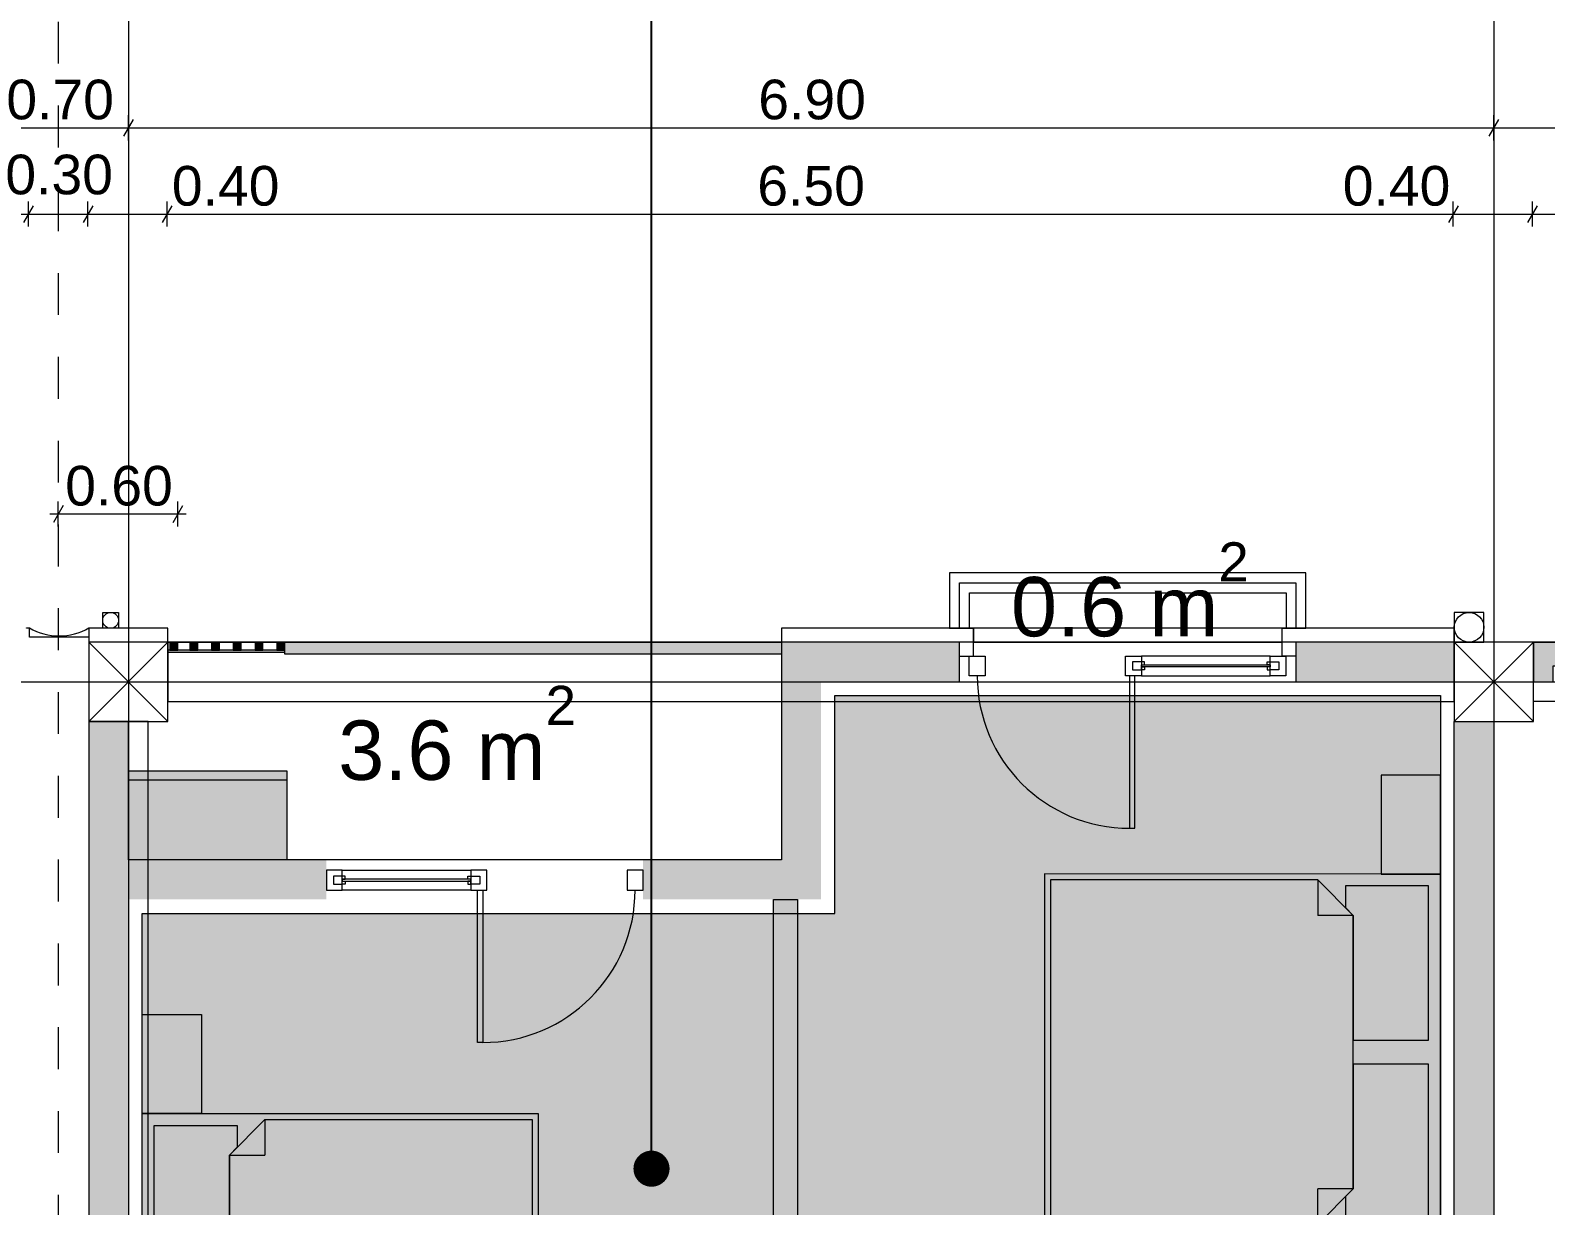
# Model space of a CAD drawing. Header units: millimetres. Extents: x 475159934 to 476245151, y 4620917055 to 4621447368.
# Drawn here: x 475275729 to 475283387, y 4621058180 to 4621064118 of the extents above; entities that cross this region are included whole.
import ezdxf

# ---------------------------------------------------------------- set-up
doc = ezdxf.new("R2010")
doc.units = ezdxf.units.MM
doc.header["$MEASUREMENT"] = 0
doc.linetypes.add('Dashed', pattern=[423.333333, 211.666667, -211.666667])
for name, color, linetype, lineweight in [('2D Drafting - General_Pen_No__1_Pen_No__7', 7, 'Continuous', 0), ('2D Drafting - General_Pen_No__250_Pen_No__7_Pen_No__154', 154, 'Continuous', 0), ('2D Drafting - General_Pen_No__250_Pen_No__7_Pen_No__250', 7, 'Continuous', 0), ('2D Drafting - General_Pen_No__250_Pen_No__7_Pen_No__7', 7, 'Continuous', 0), ('2D Drafting - General_Pen_No__7_Pen_No__250', 7, 'Continuous', 0), ('2D Drafting - General_Pen_No__7_Pen_No__7_Pen_No__7', 7, 'Continuous', 0), ('Doors_Pen_No__7_Pen_No__7_Pen_No__7', 7, 'Continuous', 0), ('G-Anno-Nplt_Pen_No__151', 151, 'Continuous', 0), ('G-Anno-Nplt_Pen_No__4', 7, 'Continuous', 0), ('G-Anno-Nplt_Pen_No__7', 7, 'Continuous', 0), ('gegmebi_Pen_No__7_Pen_No__7', 7, 'Continuous', 0), ('kar-panjara_Pen_No__7_Pen_No__7_Pen_No__7', 7, 'Continuous', 0), ('New_2D Drafting - General_Pen_No__250_Pen_No__7_Pen_No__255', 255, 'Continuous', 0), ('New_2D Drafting - General_Pen_No__2_Pen_No__250', 7, 'Continuous', 0), ('New_2D Drafting - General_Pen_No__30_Pen_No__9_Pen_No__9_Pen_No__255', 255, 'Continuous', 0), ('New_2D Drafting - General_Pen_No__30_Pen_No__9_Pen_No__9_Pen_No__7', 7, 'Continuous', 0), ('New_G-Anno-Nplt_Pen_No__255', 255, 'Continuous', 0), ('New_G-Anno-Nplt_Pen_No__4', 7, 'Continuous', 0), ('New_reg_nak_Pen_No__250', 7, 'Continuous', 0), ('New_reg_nak_Pen_No__7', 7, 'Continuous', 0), ('New_shenobebi_Pen_No__7', 7, 'Continuous', 0), ('New_Structural - Bearing_Pen_No__250', 7, 'Continuous', 0), ('zoma_Pen_No__142', 142, 'Continuous', 0), ('zoma_Pen_No__5', 5, 'Continuous', 0), ('zoma_Pen_No__5_Pen_No__5', 5, 'Continuous', 0)]:
    doc.layers.add(name, color=color, linetype=linetype, lineweight=lineweight)
doc.layers.add('New_R03_Nakveti', color=7, linetype='Continuous')
doc.layers.add('zoma', color=7, linetype='Continuous')
doc.layers.add('New_R03_Nakveti_Pen_No__252', color=7, linetype='Continuous', lineweight=0, true_color=0x666666)
doc.styles.add('GENERATED_STYLE_1', font='arial.ttf')
doc.styles.add('GENERATED_STYLE_3', font='arial.ttf')
doc.dimstyles.new('GENERATED_STYLE__18', dxfattribs={"dimtxt": 200, "dimasz": 64.421331, "dimexe": 0.18, "dimexo": 3, "dimgap": 0, "dimtad": 1, "dimtih": 1, "dimtoh": 1, "dimlfac": 0.001, "dimzin": 0, "dimdsep": 46, "dimtxsty": 'GENERATED_STYLE_3', "dimblk": 'ARROWHEAD_2', "dimblk1": 'ARROWHEAD_2', "dimblk2": 'ARROWHEAD_2', "dimcen": 0.09, "dimclrd": 5, "dimclre": 5, "dimclrt": 5, "dimadec": 0, "dimazin": 0, "dimtfac": 1, "dimtdec": 4, "dimtmove": 0, "dimatfit": 3, "dimfxl": 1, "dimtolj": 1, "dimtzin": 0, "dimarcsym": 0})
doc.dimstyles.new('GENERATED_STYLE__27', dxfattribs={"dimtxt": 0.18, "dimasz": 364.8, "dimexe": 0.18, "dimexo": 0.0625, "dimgap": 0, "dimtad": 0, "dimtih": 1, "dimtoh": 1, "dimdec": 4, "dimzin": 0, "dimdsep": 46, "dimcen": 0.09, "dimadec": 0, "dimazin": 0, "dimtfac": 1, "dimtdec": 4, "dimtmove": 0, "dimatfit": 3, "dimldrblk": 'ARROWHEAD_11', "dimfxl": 1, "dimtolj": 1, "dimtzin": 0, "dimarcsym": 0})
doc.dimstyles.new('GENERATED_STYLE__3', dxfattribs={"dimtxt": 200, "dimasz": 64.421331, "dimexe": 0.18, "dimexo": 3, "dimgap": 0, "dimtad": 1, "dimtih": 1, "dimtoh": 1, "dimlfac": 0.001, "dimzin": 0, "dimdsep": 46, "dimtxsty": 'GENERATED_STYLE_3', "dimblk": 'ARROWHEAD_2', "dimblk1": 'ARROWHEAD_2', "dimblk2": 'ARROWHEAD_2', "dimcen": 0.09, "dimclrd": 142, "dimclre": 142, "dimclrt": 142, "dimadec": 0, "dimazin": 0, "dimtfac": 1, "dimtdec": 4, "dimtmove": 0, "dimatfit": 3, "dimfxl": 1, "dimtolj": 1, "dimtzin": 0, "dimarcsym": 0})
doc.dimstyles.new('GENERATED_STYLE__6', dxfattribs={"dimtxt": 200, "dimasz": 64.421331, "dimexe": 0.18, "dimexo": 3, "dimgap": 0, "dimtad": 1, "dimlfac": 0.001, "dimzin": 0, "dimdsep": 46, "dimtxsty": 'GENERATED_STYLE_3', "dimblk": 'ARROWHEAD_2', "dimblk1": 'ARROWHEAD_2', "dimblk2": 'ARROWHEAD_2', "dimcen": 0.09, "dimclrd": 142, "dimclre": 142, "dimclrt": 142, "dimadec": 0, "dimazin": 0, "dimtfac": 1, "dimtdec": 4, "dimtmove": 0, "dimatfit": 3, "dimfxl": 1, "dimtolj": 1, "dimtzin": 0, "dimarcsym": 0})
doc.dimstyles.new('GENERATED_STYLE__7', dxfattribs={"dimtxt": 200, "dimasz": 64.421331, "dimexe": 0.18, "dimexo": 3, "dimgap": 0, "dimtad": 1, "dimtih": 1, "dimtoh": 1, "dimlfac": 0.001, "dimzin": 0, "dimdsep": 46, "dimtxsty": 'GENERATED_STYLE_3', "dimblk": 'ARROWHEAD_2', "dimblk1": 'ARROWHEAD_2', "dimblk2": 'ARROWHEAD_2', "dimcen": 0.09, "dimclrd": 142, "dimclre": 142, "dimclrt": 142, "dimadec": 0, "dimazin": 0, "dimtfac": 1, "dimtdec": 4, "dimtmove": 2, "dimatfit": 3, "dimfxl": 1, "dimtolj": 1, "dimtzin": 0, "dimarcsym": 0})

# ---------------------------------------------------------------- blocks, each defined once
blk = doc.blocks.new('Bed Layout 23_2')
at = {"layer": 'New_R03_Nakveti_Pen_No__252', "color": 251, "linetype": 'Continuous', "lineweight": 0, "true_color": 0x666666}
for p, q in [((-900, 0), (-1399.9, 0)), ((-1399.9, 0), (-1399.9, -300)), ((-900, -300), (-900, 0)), ((900, 0), (-900, 0)), ((-900, 0), (-900, -2000)), ((1399.9, 0), (900, 0)), ((900, 0), (900, -300)), ((900, -2000), (900, 0)), ((1399.9, -300), (1399.9, 0)), ((-1399.9, -300), (-900, -300)), ((900, -300), (1399.9, -300)), ((-690, -440), (-870, -620)), ((0, -440), (-690, -440)), ((-690, -440), (-690, -620)), ((690, -440), (0, -440)), ((870, -620), (690, -440)), ((690, -440), (690, -620)), ((-870, -620), (-870, -1970)), ((-870, -620), (-690, -620)), ((870, -620), (690, -620)), ((870, -1970), (870, -620)), ((-870, -1970), (0, -1970)), ((0, -1970), (870, -1970)), ((-900, -2000), (900, -2000))]:
    blk.add_line(p, q, dxfattribs=at)
at = {"layer": 'New_R03_Nakveti_Pen_No__252', "color": 251, "linetype": 'Continuous', "lineweight": 0, "true_color": 0x666666, "flags": 128}
for points in [[(-60, -440), (-60, -60), (-840, -60), (-840, -480), (-730, -480), (-690, -440)], [(690, -440), (730, -480), (840, -480), (840, -60), (60, -60), (60, -440)]]:
    blk.add_lwpolyline(points, close=True, dxfattribs=at)
blk = doc.blocks.new('Bed Layout 23')
at = {"layer": 'New_R03_Nakveti_Pen_No__252', "color": 251, "linetype": 'Continuous', "lineweight": 0, "true_color": 0x666666}
for p, q in [((-900, 0), (-1400, 0)), ((-1400, 0), (-1400, -300)), ((-900, -300), (-900, 0)), ((900, 0), (-900, 0)), ((-900, 0), (-900, -2000)), ((1400, 0), (900, 0)), ((900, 0), (900, -300)), ((900, -2000), (900, 0)), ((1400, -300), (1400, 0)), ((-1400, -300), (-900, -300)), ((900, -300), (1400, -300)), ((-690, -440), (-870, -620)), ((0, -440), (-690, -440)), ((-690, -440), (-690, -620)), ((690, -440), (0, -440)), ((870, -620), (690, -440)), ((690, -440), (690, -620)), ((-870, -620), (-870, -1970)), ((-870, -620), (-690, -620)), ((870, -620), (690, -620)), ((870, -1970), (870, -620)), ((-870, -1970), (0, -1970)), ((0, -1970), (870, -1970)), ((-900, -2000), (900, -2000))]:
    blk.add_line(p, q, dxfattribs=at)
at = {"layer": 'New_R03_Nakveti_Pen_No__252', "color": 251, "linetype": 'Continuous', "lineweight": 0, "true_color": 0x666666, "flags": 128}
for points in [[(-60, -440), (-60, -60), (-840, -60), (-840, -480), (-730, -480), (-690, -440)], [(690, -440), (730, -480), (840, -480), (840, -60), (60, -60), (60, -440)]]:
    blk.add_lwpolyline(points, close=True, dxfattribs=at)
blk = doc.blocks.new('*D700', base_point=(475826095.8, 4621095193.2))
at = {"layer": 'zoma_Pen_No__142', "color": 142, "linetype": 'Continuous', "lineweight": 0, "transparency": 16777216}
for p, q in [((475275548.8, 4621063667.9), (475275499.9, 4621063583.1)), ((475275524.3, 4621063561.9), (475275524.3, 4621063689.1)), ((475276248.8, 4621063667.9), (475276199.9, 4621063583.1)), ((475276224.3, 4621063561.9), (475276224.3, 4621063689.1)), ((475275524.3, 4621063625.5), (475276224.3, 4621063625.5))]:
    blk.add_line(p, q, dxfattribs=at)
at = {"layer": 'zoma_Pen_No__142', "color": 142, "lineweight": 0, "transparency": 16777216, "insert": (475275607.4, 4621063665.5), "char_height": 200, "attachment_point": 7, "style": 'GENERATED_STYLE_3'}
blk.add_mtext('\\A1;{\\pql;\\fArial|b0|i0|c204|p0;\\W1.000000;0.70}', dxfattribs=at)
blk = doc.blocks.new('ARROWHEAD_2')
at = {"color": 0, "linetype": 'Continuous', "lineweight": 0}
for p, q in [((0, 0), (-1, 0)), ((-0.38, -0.66), (0.38, 0.66))]:
    blk.add_line(p, q, dxfattribs=at)
blk = doc.blocks.new('*D701', base_point=(475826095.8, 4621095193.2))
at = {"layer": 'zoma_Pen_No__142', "color": 142, "linetype": 'Continuous', "lineweight": 0, "transparency": 16777216}
for p, q in [((475276248.8, 4621063667.9), (475276199.9, 4621063583.1)), ((475276224.3, 4621063561.9), (475276224.3, 4621063689.1)), ((475283148.8, 4621063667.9), (475283099.9, 4621063583.1)), ((475283124.3, 4621063561.9), (475283124.3, 4621063689.1)), ((475276224.3, 4621063625.5), (475283124.3, 4621063625.5))]:
    blk.add_line(p, q, dxfattribs=at)
at = {"layer": 'zoma_Pen_No__142', "color": 142, "lineweight": 0, "transparency": 16777216, "insert": (475279407.4, 4621063665.5), "char_height": 200, "attachment_point": 7, "style": 'GENERATED_STYLE_3'}
blk.add_mtext('\\A1;{\\pql;\\fArial|b0|i0|c204|p0;\\W1.000000;6.90}', dxfattribs=at)
blk = doc.blocks.new('*D702', base_point=(475826095.8, 4621095193.2))
at = {"layer": 'zoma_Pen_No__142', "color": 142, "linetype": 'Continuous', "lineweight": 0, "transparency": 16777216}
for p, q in [((475283148.8, 4621063667.9), (475283099.9, 4621063583.1)), ((475283124.3, 4621063561.9), (475283124.3, 4621063689.1)), ((475290048.8, 4621063667.9), (475289999.9, 4621063583.1)), ((475290024.3, 4621063561.9), (475290024.3, 4621063689.1)), ((475283124.3, 4621063625.5), (475290024.3, 4621063625.5))]:
    blk.add_line(p, q, dxfattribs=at)
at = {"layer": 'zoma_Pen_No__142', "color": 142, "lineweight": 0, "transparency": 16777216, "insert": (475286307.4, 4621063665.5), "char_height": 200, "attachment_point": 7, "style": 'GENERATED_STYLE_3'}
blk.add_mtext('\\A1;{\\pql;\\fArial|b0|i0|c204|p0;\\W1.000000;6.90}', dxfattribs=at)
blk = doc.blocks.new('*D731', base_point=(475826095.8, 4621095193.2))
at = {"layer": 'zoma_Pen_No__142', "color": 142, "linetype": 'Continuous', "lineweight": 0, "transparency": 16777216}
for p, q in [((475300034.2, 4621061002.2), (475299949.4, 4621061051.2)), ((475299991.8, 4621061026.7), (475299991.8, 4621061068.1)), ((475300055.4, 4621061026.7), (475299928.2, 4621061026.7)), ((475299991.8, 4621041672.1), (475299991.8, 4621061026.7)), ((475299949.4, 4621041696.5), (475300034.2, 4621041647.6)), ((475300055.4, 4621041672.1), (475299928.2, 4621041672.1)), ((475299991.8, 4621041630.6), (475299991.8, 4621041672.1))]:
    blk.add_line(p, q, dxfattribs=at)
at = {"layer": 'zoma_Pen_No__142', "color": 142, "lineweight": 0, "transparency": 16777216, "insert": (475299951.8, 4621051006.2), "char_height": 200, "attachment_point": 7, "rotation": 90, "style": 'GENERATED_STYLE_3'}
blk.add_mtext('\\A1;{\\pql;\\fArial|b0|i0|c204|p0;\\W1.000000;19.35}', dxfattribs=at)
blk = doc.blocks.new('*D745', base_point=(475826095.8, 4621095193.2))
at = {"layer": 'zoma_Pen_No__142', "color": 142, "linetype": 'Continuous', "lineweight": 0, "transparency": 16777216}
for p, q in [((475299253.6, 4621061002.2), (475299168.8, 4621061051.2)), ((475299211.2, 4621061026.7), (475299211.2, 4621061068.1)), ((475299274.8, 4621061026.7), (475299147.7, 4621061026.7)), ((475299211.2, 4621060626.7), (475299211.2, 4621061026.7)), ((475299274.8, 4621060626.7), (475299147.7, 4621060626.7)), ((475299168.8, 4621060651.2), (475299253.6, 4621060602.2))]:
    blk.add_line(p, q, dxfattribs=at)
blk = doc.blocks.new('*D760', base_point=(475826095.8, 4621095193.2))
at = {"layer": 'zoma_Pen_No__142', "color": 142, "linetype": 'Continuous', "lineweight": 0, "transparency": 16777216}
for p, q in [((475275343.8, 4621063231.9), (475275294.9, 4621063147.1)), ((475275319.4, 4621063125.9), (475275319.4, 4621063253.1)), ((475275743.8, 4621063231.9), (475275694.9, 4621063147.1)), ((475275719.4, 4621063125.9), (475275719.4, 4621063253.1)), ((475275319.4, 4621063189.5), (475275719.4, 4621063189.5))]:
    blk.add_line(p, q, dxfattribs=at)
at = {"layer": 'zoma_Pen_No__142', "color": 142, "lineweight": 0, "transparency": 16777216, "insert": (475275602.4, 4621063286.6), "char_height": 200, "attachment_point": 7, "style": 'GENERATED_STYLE_3'}
blk.add_mtext('\\A1;{\\pql;\\fArial|b0|i0|c204|p0;\\W1.000000;0.30}', dxfattribs=at)
blk = doc.blocks.new('*D761', base_point=(475826095.8, 4621095193.2))
at = {"layer": 'zoma_Pen_No__142', "color": 142, "linetype": 'Continuous', "lineweight": 0, "transparency": 16777216}
for p, q in [((475275743.8, 4621063231.9), (475275694.9, 4621063147.1)), ((475275719.4, 4621063125.9), (475275719.4, 4621063253.1)), ((475276043.8, 4621063231.9), (475275994.9, 4621063147.1)), ((475276019.4, 4621063125.9), (475276019.4, 4621063253.1)), ((475275719.4, 4621063189.5), (475276019.4, 4621063189.5))]:
    blk.add_line(p, q, dxfattribs=at)
blk = doc.blocks.new('*D762', base_point=(475826095.8, 4621095193.2))
at = {"layer": 'zoma_Pen_No__142', "color": 142, "linetype": 'Continuous', "lineweight": 0, "transparency": 16777216}
for p, q in [((475276043.8, 4621063231.9), (475275994.9, 4621063147.1)), ((475276019.4, 4621063125.9), (475276019.4, 4621063253.1)), ((475276443.8, 4621063231.9), (475276394.9, 4621063147.1)), ((475276419.4, 4621063125.9), (475276419.4, 4621063253.1)), ((475276019.4, 4621063189.5), (475276419.4, 4621063189.5))]:
    blk.add_line(p, q, dxfattribs=at)
blk = doc.blocks.new('*D763', base_point=(475826095.8, 4621095193.2))
at = {"layer": 'zoma_Pen_No__142', "color": 142, "linetype": 'Continuous', "lineweight": 0, "transparency": 16777216}
for p, q in [((475276443.8, 4621063231.9), (475276394.9, 4621063147.1)), ((475276419.4, 4621063125.9), (475276419.4, 4621063253.1)), ((475282943.8, 4621063231.9), (475282894.9, 4621063147.1)), ((475282919.4, 4621063125.9), (475282919.4, 4621063253.1)), ((475276419.4, 4621063189.5), (475282919.4, 4621063189.5))]:
    blk.add_line(p, q, dxfattribs=at)
at = {"layer": 'zoma_Pen_No__142', "color": 142, "lineweight": 0, "transparency": 16777216, "char_height": 200, "attachment_point": 7, "style": 'GENERATED_STYLE_3'}
for s, insert in [('\\A1;{\\pql;\\fArial|b0|i0|c204|p0;\\W1.000000;0.40}', (475276443.9, 4621063229.5)), ('\\A1;{\\pql;\\fArial|b0|i0|c204|p0;\\W1.000000;6.50}', (475279402.4, 4621063229.5)), ('\\A1;{\\pql;\\fArial|b0|i0|c204|p0;\\W1.000000;0.40}', (475282361, 4621063229.5))]:
    blk.add_mtext(s, dxfattribs=dict(at, insert=insert))
blk = doc.blocks.new('*D764', base_point=(475826095.8, 4621095193.2))
at = {"layer": 'zoma_Pen_No__142', "color": 142, "linetype": 'Continuous', "lineweight": 0, "transparency": 16777216}
for p, q in [((475282943.8, 4621063231.9), (475282894.9, 4621063147.1)), ((475282919.4, 4621063125.9), (475282919.4, 4621063253.1)), ((475283343.8, 4621063231.9), (475283294.9, 4621063147.1)), ((475283319.4, 4621063125.9), (475283319.4, 4621063253.1)), ((475282919.4, 4621063189.5), (475283319.4, 4621063189.5))]:
    blk.add_line(p, q, dxfattribs=at)
blk = doc.blocks.new('*D765', base_point=(475826095.8, 4621095193.2))
at = {"layer": 'zoma_Pen_No__142', "color": 142, "linetype": 'Continuous', "lineweight": 0, "transparency": 16777216}
for p, q in [((475283343.8, 4621063231.9), (475283294.9, 4621063147.1)), ((475283319.4, 4621063125.9), (475283319.4, 4621063253.1)), ((475289843.8, 4621063231.9), (475289794.9, 4621063147.1)), ((475289819.4, 4621063125.9), (475289819.4, 4621063253.1)), ((475283319.4, 4621063189.5), (475289819.4, 4621063189.5))]:
    blk.add_line(p, q, dxfattribs=at)
at = {"layer": 'zoma_Pen_No__142', "color": 142, "lineweight": 0, "transparency": 16777216, "char_height": 200, "attachment_point": 7, "style": 'GENERATED_STYLE_3'}
for s, insert in [('\\A1;{\\pql;\\fArial|b0|i0|c204|p0;\\W1.000000;6.50}', (475286302.4, 4621063229.5)), ('\\A1;{\\pql;\\fArial|b0|i0|c204|p0;\\W1.000000;0.40}', (475289261, 4621063229.5))]:
    blk.add_mtext(s, dxfattribs=dict(at, insert=insert))
blk = doc.blocks.new('*D1319', base_point=(475826095.8, 4621095193.2))
at = {"layer": 'zoma_Pen_No__5', "color": 5, "linetype": 'Continuous', "lineweight": 0, "transparency": 16777216}
for p, q in [((475275264.3, 4621094325.9), (475275264.3, 4621094453)), ((475275869.4, 4621094325.9), (475275869.4, 4621094453)), ((475275222.9, 4621094389.5), (475275264.3, 4621094389.5)), ((475275288.8, 4621094431.8), (475275239.9, 4621094347.1)), ((475275264.3, 4621094389.5), (475275869.4, 4621094389.5)), ((475275844.9, 4621094347.1), (475275893.8, 4621094431.8)), ((475275869.4, 4621094389.5), (475275910.8, 4621094389.5))]:
    blk.add_line(p, q, dxfattribs=at)
at = {"layer": 'zoma_Pen_No__5', "color": 5, "lineweight": 0, "transparency": 16777216, "insert": (475275299.9, 4621094429.5), "char_height": 200, "attachment_point": 7, "style": 'GENERATED_STYLE_3'}
blk.add_mtext('\\A1;{\\pql;\\fArial|b0|i0|c204|p0;\\W1.000000;0.61}', dxfattribs=at)
blk = doc.blocks.new('*D1320', base_point=(475826095.8, 4621095193.2))
at = {"layer": 'zoma_Pen_No__5', "color": 5, "linetype": 'Continuous', "lineweight": 0, "transparency": 16777216}
for p, q in [((475275869.4, 4621094325.9), (475275869.4, 4621094453)), ((475276474.4, 4621094325.9), (475276474.4, 4621094453)), ((475275827.9, 4621094389.5), (475275869.4, 4621094389.5)), ((475275893.8, 4621094431.8), (475275844.9, 4621094347.1)), ((475275869.4, 4621094389.5), (475276474.4, 4621094389.5)), ((475276450, 4621094347.1), (475276498.9, 4621094431.8)), ((475276474.4, 4621094389.5), (475276515.9, 4621094389.5))]:
    blk.add_line(p, q, dxfattribs=at)
at = {"layer": 'zoma_Pen_No__5', "color": 5, "lineweight": 0, "transparency": 16777216, "insert": (475275905, 4621094429.5), "char_height": 200, "attachment_point": 7, "style": 'GENERATED_STYLE_3'}
blk.add_mtext('\\A1;{\\pql;\\fArial|b0|i0|c204|p0;\\W1.000000;0.61}', dxfattribs=at)
blk = doc.blocks.new('*D1323', base_point=(475826095.8, 4621095193.2))
at = {"layer": 'zoma_Pen_No__5', "color": 5, "linetype": 'Continuous', "lineweight": 0, "transparency": 16777216}
for p, q in [((475275222.9, 4621143453.2), (475275264.3, 4621143453.2)), ((475275288.8, 4621143495.6), (475275239.9, 4621143410.9)), ((475275264.3, 4621143389.7), (475275264.3, 4621143516.8)), ((475275264.3, 4621143453.2), (475275869.4, 4621143453.2)), ((475275844.9, 4621143410.9), (475275893.8, 4621143495.6)), ((475275869.4, 4621143389.7), (475275869.4, 4621143516.8)), ((475275869.4, 4621143453.2), (475275910.8, 4621143453.2))]:
    blk.add_line(p, q, dxfattribs=at)
at = {"layer": 'zoma_Pen_No__5', "color": 5, "lineweight": 0, "transparency": 16777216, "insert": (475275299.9, 4621143493.2), "char_height": 200, "attachment_point": 7, "style": 'GENERATED_STYLE_3'}
blk.add_mtext('\\A1;{\\pql;\\fArial|b0|i0|c204|p0;\\W1.000000;0.61}', dxfattribs=at)
blk = doc.blocks.new('*D1324', base_point=(475826095.8, 4621095193.2))
at = {"layer": 'zoma_Pen_No__5', "color": 5, "linetype": 'Continuous', "lineweight": 0, "transparency": 16777216}
for p, q in [((475275827.9, 4621143453.2), (475275869.4, 4621143453.2)), ((475275893.8, 4621143495.6), (475275844.9, 4621143410.9)), ((475275869.4, 4621143389.7), (475275869.4, 4621143516.8)), ((475275869.4, 4621143453.2), (475276474.4, 4621143453.2)), ((475276450, 4621143410.9), (475276498.9, 4621143495.6)), ((475276474.4, 4621143389.7), (475276474.4, 4621143516.8)), ((475276474.4, 4621143453.2), (475276515.9, 4621143453.2))]:
    blk.add_line(p, q, dxfattribs=at)
at = {"layer": 'zoma_Pen_No__5', "color": 5, "lineweight": 0, "transparency": 16777216, "insert": (475275905, 4621143493.2), "char_height": 200, "attachment_point": 7, "style": 'GENERATED_STYLE_3'}
blk.add_mtext('\\A1;{\\pql;\\fArial|b0|i0|c204|p0;\\W1.000000;0.61}', dxfattribs=at)
blk = doc.blocks.new('*D1326', base_point=(475826095.8, 4621095193.2))
at = {"layer": 'zoma_Pen_No__5', "color": 5, "linetype": 'Continuous', "lineweight": 0, "transparency": 16777216}
for p, q in [((475275827.9, 4621061674.3), (475275869.4, 4621061674.3)), ((475275893.8, 4621061716.7), (475275844.9, 4621061631.9)), ((475275869.4, 4621061610.7), (475275869.4, 4621061737.9)), ((475275869.4, 4621061674.3), (475276474.3, 4621061674.3)), ((475276449.9, 4621061631.9), (475276498.8, 4621061716.7)), ((475276474.3, 4621061610.7), (475276474.3, 4621061737.9)), ((475276474.3, 4621061674.3), (475276515.8, 4621061674.3))]:
    blk.add_line(p, q, dxfattribs=at)
at = {"layer": 'zoma_Pen_No__5', "color": 5, "lineweight": 0, "transparency": 16777216, "insert": (475275904.9, 4621061714.3), "char_height": 200, "attachment_point": 7, "style": 'GENERATED_STYLE_3'}
blk.add_mtext('\\A1;{\\pql;\\fArial|b0|i0|c204|p0;\\W1.000000;0.60}', dxfattribs=at)
blk = doc.blocks.new('*D1328', base_point=(475826095.8, 4621095193.2))
at = {"layer": 'zoma_Pen_No__5', "color": 5, "linetype": 'Continuous', "lineweight": 0, "transparency": 16777216}
for p, q in [((475275893.8, 4621110906.4), (475275844.9, 4621110821.7)), ((475275869.4, 4621110800.5), (475275869.4, 4621110927.6)), ((475276449.9, 4621110821.7), (475276498.8, 4621110906.4)), ((475276474.3, 4621110800.5), (475276474.3, 4621110927.6)), ((475275827.9, 4621110864), (475275869.4, 4621110864)), ((475275869.4, 4621110864), (475276474.3, 4621110864)), ((475276474.3, 4621110864), (475276515.8, 4621110864))]:
    blk.add_line(p, q, dxfattribs=at)
at = {"layer": 'zoma_Pen_No__5', "color": 5, "lineweight": 0, "transparency": 16777216, "insert": (475275904.9, 4621110904), "char_height": 200, "attachment_point": 7, "style": 'GENERATED_STYLE_3'}
blk.add_mtext('\\A1;{\\pql;\\fArial|b0|i0|c204|p0;\\W1.000000;0.60}', dxfattribs=at)
blk = doc.blocks.new('*D1330', base_point=(475826095.8, 4621095193.2))
at = {"layer": 'zoma_Pen_No__5', "color": 5, "linetype": 'Continuous', "lineweight": 0, "transparency": 16777216}
for p, q in [((475275893.8, 4621160096.2), (475275844.9, 4621160011.4)), ((475275869.4, 4621159990.2), (475275869.4, 4621160117.3)), ((475276449.9, 4621160011.4), (475276498.8, 4621160096.2)), ((475276474.3, 4621159990.2), (475276474.3, 4621160117.3)), ((475275827.9, 4621160053.8), (475275869.4, 4621160053.8)), ((475275869.4, 4621160053.8), (475276474.3, 4621160053.8)), ((475276474.3, 4621160053.8), (475276515.8, 4621160053.8))]:
    blk.add_line(p, q, dxfattribs=at)
at = {"layer": 'zoma_Pen_No__5', "color": 5, "lineweight": 0, "transparency": 16777216, "insert": (475275904.9, 4621160093.8), "char_height": 200, "attachment_point": 7, "style": 'GENERATED_STYLE_3'}
blk.add_mtext('\\A1;{\\pql;\\fArial|b0|i0|c204|p0;\\W1.000000;0.60}', dxfattribs=at)
blk = doc.blocks.new('ARROWHEAD_11')
at = {"color": 0, "linetype": 'Continuous', "lineweight": 0}
blk.add_line((0, 0), (-1, 0), dxfattribs=at)
at = {"color": 0, "linetype": 'Continuous', "lineweight": 0, "const_width": 0.25, "flags": 128}
blk.add_lwpolyline([(-0.125, 0, 1), (0.125, 0, 1)], format="xyb", close=True, dxfattribs=at)

msp = doc.modelspace()

# ---------------------------------------------------------------- hatches: boundary and pattern name
at = {"layer": '2D Drafting - General_Pen_No__250_Pen_No__7_Pen_No__154', "linetype": 'Continuous', "lineweight": 0}
msp.add_hatch(color=154, dxfattribs=at).paths.add_polyline_path([(475283324.343, 4621061026.696), (475283324.343, 4621060826.696), (475283424.343, 4621060826.696), (475283424.343, 4621060906.58), (475283474.345, 4621060906.58), (475283474.345, 4621061026.696), (475283424.343, 4621061026.696)])
at = {"layer": '2D Drafting - General_Pen_No__250_Pen_No__7_Pen_No__7', "linetype": 'Continuous', "lineweight": 0}
for points in [[(475276424.343, 4621060976.696), (475277014.343, 4621060976.696), (475277014.343, 4621060986.696), (475276424.343, 4621060986.696)], [(475279524.689, 4621060826.653), (475280424.306, 4621060826.653), (475280424.306, 4621061026.688), (475279524.689, 4621061026.696)], [(475282124.524, 4621060826.696), (475282924.343, 4621060826.696), (475282924.343, 4621061026.696), (475282124.524, 4621061026.696)], [(475279524.814, 4621059926.696), (475279524.814, 4621060826.531), (475279724.814, 4621060826.531), (475279724.814, 4621059926.696)], [(475276224.343, 4621060626.696), (475276224.343, 4621053626.696), (475276024.343, 4621053626.696), (475276024.343, 4621060626.696)], [(475283124.343, 4621060626.696), (475283124.343, 4621055076.653), (475282924.343, 4621055076.653), (475282924.343, 4621060626.696)], [(475276224.632, 4621059726.696), (475277224.979, 4621059726.696), (475277224.979, 4621059926.696), (475276224.632, 4621059926.696)], [(475278824.979, 4621059726.696), (475279724.814, 4621059726.696), (475279724.814, 4621059926.696), (475278824.979, 4621059926.696)], [(475279485.064, 4621055256.666), (475279485.064, 4621059726.696), (475279605.064, 4621059726.696), (475279605.064, 4621055256.666)]]:
    msp.add_hatch(color=7, dxfattribs=at).paths.add_polyline_path(points)
at = {"layer": 'G-Anno-Nplt_Pen_No__151', "linetype": 'Continuous', "lineweight": 0, "true_color": 0x1f2f3f}
msp.add_hatch(color=169, dxfattribs=at).paths.add_polyline_path([(475276294.342, 4621052566.501), (475276494.343, 4621052566.501), (475276694.343, 4621052566.501), (475276694.343, 4621054436.884), (475276294.343, 4621054436.884), (475276294.343, 4621059656.696), (475279794.525, 4621059656.696), (475279794.525, 4621060756.696), (475282854.343, 4621060756.696), (475282854.343, 4621060556.696), (475282854.343, 4621057294.333), (475282924.343, 4621057294.333), (475282924.343, 4621055697.029), (475282524.376, 4621055697.029), (475282524.376, 4621055086.653), (475282854.343, 4621055086.653), (475282854.343, 4621053696.696), (475282854.343, 4621053496.696), (475280153.918, 4621053496.696), (475280153.918, 4621048096.696), (475276294.342, 4621048096.696)])
at = {"layer": 'New_2D Drafting - General_Pen_No__250_Pen_No__7_Pen_No__255', "linetype": 'Continuous', "lineweight": 0}
msp.add_hatch(color=255, dxfattribs=at).paths.add_polyline_path([(475277024.343, 4621059926.669), (475277024.343, 4621060376.669), (475276224.343, 4621060376.669), (475276224.343, 4621059926.669)])
at = {"layer": 'New_2D Drafting - General_Pen_No__30_Pen_No__9_Pen_No__9_Pen_No__255', "linetype": 'Continuous', "lineweight": 0}
for points in [[(475276434.343, 4621061026.696), (475276434.343, 4621060986.696), (475276474.343, 4621060986.696), (475276474.343, 4621061026.696)], [(475276534.343, 4621061026.696), (475276534.343, 4621060986.696), (475276574.343, 4621060986.696), (475276574.343, 4621061026.696)], [(475276644.343, 4621061026.696), (475276644.343, 4621060986.696), (475276684.343, 4621060986.696), (475276684.343, 4621061026.696)], [(475276754.343, 4621061026.696), (475276754.343, 4621060986.696), (475276794.343, 4621060986.696), (475276794.343, 4621061026.696)], [(475276864.343, 4621061026.696), (475276864.343, 4621060986.696), (475276904.343, 4621060986.696), (475276904.343, 4621061026.696)], [(475276974.343, 4621061026.696), (475276974.343, 4621060986.696), (475277014.343, 4621060986.696), (475277014.343, 4621061026.696)]]:
    msp.add_hatch(color=255, dxfattribs=at).paths.add_polyline_path(points)
at = {"layer": 'New_G-Anno-Nplt_Pen_No__255', "linetype": 'Continuous', "lineweight": 0}
msp.add_hatch(color=255, dxfattribs=at).paths.add_polyline_path([(475277014.343, 4621061026.696), (475279524.689, 4621061026.696), (475279524.689, 4621060966.696), (475277014.343, 4621060966.696)])

# ---------------------------------------------------------------- linework, layer by layer
at = {"layer": '2D Drafting - General_Pen_No__1_Pen_No__7', "color": 7, "linetype": 'Continuous', "lineweight": 0}
for p, q in [((475276424.343, 4621060626.696), (475276024.343, 4621061026.696)), ((475276024.343, 4621060626.696), (475276424.343, 4621061026.696)), ((475283324.343, 4621060626.696), (475282924.343, 4621061026.696)), ((475282924.343, 4621060626.696), (475283324.343, 4621061026.696))]:
    msp.add_line(p, q, dxfattribs=at)
at = {"layer": '2D Drafting - General_Pen_No__1_Pen_No__7', "color": 7, "linetype": 'Continuous', "lineweight": 0, "flags": 128}
for points in [[(475276024.343, 4621060626.696), (475276424.343, 4621060626.696), (475276424.343, 4621061026.696), (475276024.343, 4621061026.696)], [(475276424.343, 4621060726.696), (475282924.343, 4621060726.696), (475282924.343, 4621061026.696), (475276424.343, 4621061026.696)], [(475282924.343, 4621060626.696), (475283324.343, 4621060626.696), (475283324.343, 4621061026.696), (475282924.343, 4621061026.696)], [(475289824.343, 4621060726.696), (475283324.343, 4621060726.696), (475283324.343, 4621061026.696), (475289824.343, 4621061026.696)], [(475276324.343, 4621053626.696), (475276324.343, 4621060626.696), (475276024.343, 4621060626.696), (475276024.343, 4621053626.696)]]:
    msp.add_lwpolyline(points, close=True, dxfattribs=at)
at = {"layer": '2D Drafting - General_Pen_No__1_Pen_No__7', "color": 7, "linetype": 'Continuous', "lineweight": 0}
for centre, radius in [((475276134.356, 4621061136.695), 40), ((475282999.343, 4621061101.696), 75)]:
    msp.add_circle(centre, radius, dxfattribs=at)
at = {"layer": '2D Drafting - General_Pen_No__250_Pen_No__7_Pen_No__250', "color": 7, "linetype": 'Continuous', "lineweight": 0, "flags": 128}
for points in [[(475276424.343, 4621060976.696), (475277014.343, 4621060976.696), (475277014.343, 4621060986.696), (475276424.343, 4621060986.696)], [(475283124.343, 4621060626.696), (475283124.343, 4621055076.653), (475282924.343, 4621055076.653), (475282924.343, 4621060626.696)], [(475279485.064, 4621055256.666), (475279485.064, 4621059726.696), (475279605.064, 4621059726.696), (475279605.064, 4621055256.666)]]:
    msp.add_lwpolyline(points, close=True, dxfattribs=at)
at = {"layer": '2D Drafting - General_Pen_No__250_Pen_No__7_Pen_No__7', "color": 7, "linetype": 'Continuous', "lineweight": 0, "flags": 128}
for points in [[(475279524.689, 4621060826.653), (475280424.306, 4621060826.653), (475280424.306, 4621061026.688), (475279524.689, 4621061026.696)], [(475282124.524, 4621060826.696), (475282924.343, 4621060826.696), (475282924.343, 4621061026.696), (475282124.524, 4621061026.696)], [(475283324.343, 4621061026.696), (475283324.343, 4621060826.696), (475283424.343, 4621060826.696), (475283424.343, 4621060906.58), (475283474.345, 4621060906.58), (475283474.345, 4621061026.696), (475283424.343, 4621061026.696)]]:
    msp.add_lwpolyline(points, close=True, dxfattribs=at)
at = {"layer": '2D Drafting - General_Pen_No__7_Pen_No__250', "color": 7, "linetype": 'Continuous', "lineweight": 0, "flags": 128}
for points in [[(475280424.306, 4621060956.603), (475280494.321, 4621060956.602), (475280494.322, 4621061096.864)], [(475282124.307, 4621060956.654), (475282054.292, 4621060956.654), (475282054.291, 4621061096.916)]]:
    msp.add_lwpolyline(points, dxfattribs=at)
at = {"layer": '2D Drafting - General_Pen_No__7_Pen_No__7_Pen_No__7', "color": 7, "linetype": 'Continuous', "lineweight": 0, "flags": 128}
for points in [[(475281993.818, 4621060956.477), (475281343.818, 4621060956.449), (475281343.822, 4621060856.509), (475281993.822, 4621060856.538)], [(475277304.979, 4621059874.508), (475277954.979, 4621059874.48), (475277954.974, 4621059774.54), (475277304.974, 4621059774.569)]]:
    msp.add_lwpolyline(points, close=True, dxfattribs=at)
at = {"layer": '2D Drafting - General_Pen_No__7_Pen_No__7_Pen_No__7', "color": 7, "linetype": 'Continuous', "lineweight": 0}
for centre, start, end in [((475281284.133, 4621060856.496), 180.005711, 270.0025313), ((475278014.663, 4621059774.527), 269.9974687, 359.994289)]:
    msp.add_arc(centre, 770.311, start, end, dxfattribs=at)
at = {"layer": 'Doors_Pen_No__7_Pen_No__7_Pen_No__7', "color": 7, "linetype": 'Continuous', "lineweight": 0, "flags": 128}
for points in [[(475281310.8, 4621060856.498), (475281284.133, 4621060856.496), (475281284.167, 4621060086.185), (475281310.834, 4621060086.187)], [(475277987.997, 4621059774.529), (475278014.663, 4621059774.527), (475278014.629, 4621059004.216), (475277987.963, 4621059004.218)]]:
    msp.add_lwpolyline(points, close=True, dxfattribs=at)
at = {"layer": 'G-Anno-Nplt_Pen_No__4', "color": 7, "linetype": 'Continuous', "lineweight": 0, "flags": 128}
for points in [[(475282174.307, 4621061376.653), (475280374.306, 4621061376.653), (475280374.307, 4621061096.64), (475280494.315, 4621061096.64), (475280494.315, 4621061026.862), (475282054.293, 4621061026.876), (475282054.293, 4621061096.64), (475282174.307, 4621061096.64)], [(475276424.343, 4621060626.696), (475276424.343, 4621061026.696), (475279524.689, 4621061026.696), (475279524.689, 4621059926.699), (475276224.343, 4621059926.669), (475276224.343, 4621060626.696)], [(475276294.342, 4621052566.501), (475276494.343, 4621052566.501), (475276694.343, 4621052566.501), (475276694.343, 4621054436.884), (475276294.343, 4621054436.884), (475276294.343, 4621059656.696), (475279794.525, 4621059656.696), (475279794.525, 4621060756.696), (475282854.343, 4621060756.696), (475282854.343, 4621060556.696), (475282854.343, 4621057294.333), (475282924.343, 4621057294.333), (475282924.343, 4621055697.029), (475282524.376, 4621055697.029), (475282524.376, 4621055086.653), (475282854.343, 4621055086.653), (475282854.343, 4621053696.696), (475282854.343, 4621053496.696), (475280153.918, 4621053496.696), (475280153.918, 4621048096.696), (475276294.342, 4621048096.696)]]:
    msp.add_lwpolyline(points, close=True, dxfattribs=at)
at = {"layer": 'gegmebi_Pen_No__7_Pen_No__7', "color": 7, "linetype": 'Continuous', "lineweight": 0}
for p, q in [((475276094.356, 4621061096.695), (475276094.356, 4621061176.695)), ((475276094.356, 4621061176.695), (475276174.356, 4621061176.695)), ((475276174.356, 4621061176.695), (475276174.356, 4621061096.695)), ((475283074.343, 4621061176.696), (475282924.343, 4621061176.696)), ((475282924.343, 4621061176.696), (475282924.343, 4621061026.696)), ((475283074.343, 4621061026.696), (475283074.343, 4621061176.696)), ((475276174.356, 4621061096.695), (475276094.356, 4621061096.695)), ((475282924.343, 4621061026.696), (475283074.343, 4621061026.696))]:
    msp.add_line(p, q, dxfattribs=at)
at = {"layer": 'kar-panjara_Pen_No__7_Pen_No__7_Pen_No__7', "color": 7, "linetype": 'Continuous', "lineweight": 0, "flags": 128}
for points in [[(475280473.818, 4621060956.428), (475280553.818, 4621060956.432), (475280553.822, 4621060856.432), (475280473.822, 4621060856.428)], [(475281263.818, 4621060956.506), (475281343.818, 4621060956.509), (475281343.822, 4621060856.509), (475281263.822, 4621060856.506)], [(475281298.821, 4621060886.507), (475281343.821, 4621060886.509), (475281343.82, 4621060901.509), (475281343.82, 4621060911.509), (475281358.82, 4621060911.51), (475281358.819, 4621060926.51), (475281298.819, 4621060926.507)], [(475281993.82, 4621060901.538), (475281343.82, 4621060901.509), (475281343.82, 4621060911.509), (475281993.82, 4621060911.538)], [(475281358.821, 4621060886.51), (475281343.821, 4621060886.509), (475281343.82, 4621060901.509), (475281358.82, 4621060901.51)], [(475282038.821, 4621060886.54), (475281993.821, 4621060886.538), (475281993.82, 4621060901.538), (475281993.82, 4621060911.538), (475281978.82, 4621060911.538), (475281978.819, 4621060926.538), (475282038.819, 4621060926.54)], [(475281978.821, 4621060886.538), (475281993.821, 4621060886.538), (475281993.82, 4621060901.538), (475281978.82, 4621060901.538)], [(475281993.818, 4621060956.477), (475282073.818, 4621060956.481), (475282073.822, 4621060856.481), (475281993.822, 4621060856.477)], [(475277304.979, 4621059874.508), (475277224.979, 4621059874.512), (475277224.974, 4621059774.512), (475277304.974, 4621059774.508)], [(475277259.976, 4621059804.571), (475277304.976, 4621059804.569), (475277304.976, 4621059819.569), (475277304.977, 4621059829.569), (475277319.977, 4621059829.569), (475277319.978, 4621059844.569), (475277259.978, 4621059844.571)], [(475277304.976, 4621059819.569), (475277954.976, 4621059819.54), (475277954.977, 4621059829.54), (475277304.977, 4621059829.569)], [(475277999.976, 4621059804.539), (475277954.976, 4621059804.54), (475277954.976, 4621059819.54), (475277954.977, 4621059829.54), (475277939.977, 4621059829.541), (475277939.978, 4621059844.541), (475277999.978, 4621059844.539)], [(475278034.979, 4621059874.537), (475277954.979, 4621059874.54), (475277954.974, 4621059774.54), (475278034.974, 4621059774.537)], [(475278824.979, 4621059874.459), (475278744.979, 4621059874.463), (475278744.974, 4621059774.463), (475278824.974, 4621059774.459)], [(475277319.976, 4621059804.569), (475277304.976, 4621059804.569), (475277304.976, 4621059819.569), (475277319.976, 4621059819.569)], [(475277939.976, 4621059804.541), (475277954.976, 4621059804.54), (475277954.976, 4621059819.54), (475277939.976, 4621059819.541)]]:
    msp.add_lwpolyline(points, close=True, dxfattribs=at)
at = {"layer": 'New_2D Drafting - General_Pen_No__30_Pen_No__9_Pen_No__9_Pen_No__7', "color": 7, "linetype": 'Continuous', "lineweight": 0, "flags": 128}
for points in [[(475276434.343, 4621061026.696), (475276434.343, 4621060986.696), (475276474.343, 4621060986.696), (475276474.343, 4621061026.696)], [(475276534.343, 4621061026.696), (475276534.343, 4621060986.696), (475276574.343, 4621060986.696), (475276574.343, 4621061026.696)], [(475276644.343, 4621061026.696), (475276644.343, 4621060986.696), (475276684.343, 4621060986.696), (475276684.343, 4621061026.696)], [(475276754.343, 4621061026.696), (475276754.343, 4621060986.696), (475276794.343, 4621060986.696), (475276794.343, 4621061026.696)], [(475276864.343, 4621061026.696), (475276864.343, 4621060986.696), (475276904.343, 4621060986.696), (475276904.343, 4621061026.696)], [(475276974.343, 4621061026.696), (475276974.343, 4621060986.696), (475277014.343, 4621060986.696), (475277014.343, 4621061026.696)]]:
    msp.add_lwpolyline(points, close=True, dxfattribs=at)
at = {"layer": 'New_G-Anno-Nplt_Pen_No__4', "color": 7, "linetype": 'Continuous', "lineweight": 0, "flags": 128}
msp.add_lwpolyline([(475277014.343, 4621061026.696), (475279524.689, 4621061026.696), (475279524.689, 4621060966.696), (475277014.343, 4621060966.696)], close=True, dxfattribs=at)
at = {"layer": 'New_reg_nak_Pen_No__250', "color": 7, "linetype": 'Continuous', "lineweight": 0}
msp.add_line((475276224.343, 4621060331.191), (475277024.343, 4621060331.191), dxfattribs=at)
at = {"layer": 'New_reg_nak_Pen_No__250', "color": 7, "linetype": 'Continuous', "lineweight": 0, "flags": 128}
msp.add_lwpolyline([(475277024.343, 4621059926.669), (475276224.343, 4621059926.669), (475276224.343, 4621060376.669), (475277024.343, 4621060376.669)], close=True, dxfattribs=at)
at = {"layer": 'New_reg_nak_Pen_No__7', "color": 7, "linetype": 'Continuous', "lineweight": 0, "flags": 128}
for points in [[(475276424.343, 4621061026.696), (475276424.343, 4621061096.696), (475276024.342, 4621061096.696), (475276024.343, 4621045826.696)], [(475282924.343, 4621061026.696), (475282924.343, 4621061096.696), (475279524.689, 4621061096.696), (475279524.689, 4621061026.696)]]:
    msp.add_lwpolyline(points, dxfattribs=at)
at = {"layer": 'New_shenobebi_Pen_No__7', "color": 7, "linetype": 'Continuous', "lineweight": 0}
for p, q in [((475280424.307, 4621061326.653), (475282124.307, 4621061326.653)), ((475280424.307, 4621061096.696), (475280424.307, 4621061326.653)), ((475282124.307, 4621061326.653), (475282124.307, 4621061096.696)), ((475280474.307, 4621061276.653), (475282074.307, 4621061276.653)), ((475280474.307, 4621061096.696), (475280474.307, 4621061276.653)), ((475282074.307, 4621061276.653), (475282074.307, 4621061096.696))]:
    msp.add_line(p, q, dxfattribs=at)
at = {"layer": 'New_Structural - Bearing_Pen_No__250', "color": 7, "linetype": 'Continuous', "lineweight": 0}
msp.add_lwpolyline([(475275724.272, 4621061098.493, 0.26578795), (475276024.349, 4621061098.493), (475276044.258, 4621061098.493), (475276044.258, 4621061096.703), (475276024.349, 4621061096.703), (475276024.349, 4621061052.763), (475275724.272, 4621061052.763), (475275724.272, 4621061096.703), (475275709.644, 4621061096.703), (475275709.644, 4621061098.493)], format="xyb", close=True, dxfattribs=at)
at = {"layer": 'zoma_Pen_No__5_Pen_No__5', "color": 5, "linetype": 'Dashed', "lineweight": 0}
msp.add_line((475275869.376, 4621066277.95), (475275869.376, 4621038013.684), dxfattribs=at)
at = {"layer": 'zoma_Pen_No__5_Pen_No__5', "color": 5, "linetype": 'Continuous', "lineweight": 0}
for p, q in [((475276224.343, 4621064307.672), (475276224.343, 4621036072.741)), ((475283124.343, 4621064307.672), (475283124.343, 4621036072.741)), ((475229343.792, 4621060826.689), (475300771.399, 4621060826.689))]:
    msp.add_line(p, q, dxfattribs=at)

# ---------------------------------------------------------------- block references
at = {"layer": 'New_R03_Nakveti', "color": 7, "linetype": 'Continuous', "lineweight": 0, "zscale": 1000, "rotation": 269.9970273048938}
msp.add_blockref('Bed Layout 23_2', (475282854.415, 4621058955.394), dxfattribs=at)
at = {"layer": 'New_R03_Nakveti', "color": 7, "linetype": 'Continuous', "lineweight": 0, "xscale": -1, "zscale": 1000, "rotation": 90}
msp.add_blockref('Bed Layout 23', (475276294.343, 4621057745.129), dxfattribs=at)

# ---------------------------------------------------------------- texts
at = {"layer": 'G-Anno-Nplt_Pen_No__7', "color": 7, "lineweight": 0, "char_height": 300, "attachment_point": 7, "style": 'GENERATED_STYLE_1'}
for s, insert in [('{\\fArial|b0|i0|c204|p0;0.6 m{\\H0.66x;\\S2^  ;}}', (475280684.306, 4621061051.757)), ('{\\fArial|b0|i0|c204|p0;3.6 m{\\H0.66x;\\S2^  ;}}', (475277284.516, 4621060326.682))]:
    msp.add_mtext(s, dxfattribs=dict(at, insert=insert))

# ---------------------------------------------------------------- dimensions: what is measured, and where the dimension line sits
at = {"layer": 'zoma', "color": 5, "linetype": 'Continuous', "lineweight": 0}
for base, p1, p2, picture, middle in [((475276474.343, 4621160053.774), (475275869.376, 4621061264.291), (475276474.343, 4621061026.696), '*D1330', (475276163.855, 4621160193.774)), ((475275869.376, 4621143453.239), (475275264.343, 4621045756.696), (475275869.376, 4621045638.982), '*D1323', (475275558.855, 4621143593.239)), ((475276474.444, 4621143453.239), (475275869.376, 4621045225.775), (475276474.444, 4621045826.696), '*D1324', (475276163.906, 4621143593.239)), ((475276474.343, 4621110864.039), (475275869.376, 4621061264.291), (475276474.343, 4621061026.696), '*D1328', (475276163.855, 4621111004.039)), ((475275869.376, 4621094389.464), (475275264.343, 4621045756.696), (475275869.376, 4621045638.982), '*D1319', (475275558.855, 4621094529.464)), ((475276474.444, 4621094389.464), (475275869.376, 4621045225.775), (475276474.444, 4621045826.696), '*D1320', (475276163.906, 4621094529.464)), ((475276474.343, 4621061674.303), (475275869.376, 4621061264.291), (475276474.343, 4621061026.696), '*D1326', (475276163.855, 4621061814.303))]:
    dim = msp.add_linear_dim(base=base, p1=p1, p2=p2, dimstyle='GENERATED_STYLE__18', dxfattribs=at)
    dim.commit()
    dim.dimension.update_dxf_attribs({"geometry": picture, "text_midpoint": middle, "dimtype": 160})
at = {"layer": 'zoma', "color": 142, "linetype": 'Continuous', "lineweight": 0}
for base, p1, p2, dimstyle, picture, middle in [((475276224.342, 4621063625.513), (475275524.342, 4621062688.477), (475276224.342, 4621062744.699), 'GENERATED_STYLE__3', '*D700', (475275866.338, 4621063765.513)), ((475283124.342, 4621063625.513), (475276224.342, 4621062744.699), (475283124.342, 4621062632.254), 'GENERATED_STYLE__3', '*D701', (475279666.338, 4621063765.513)), ((475290024.342, 4621063625.513), (475283124.342, 4621062632.254), (475290024.342, 4621062894.625), 'GENERATED_STYLE__3', '*D702', (475286566.338, 4621063765.513)), ((475275719.368, 4621063189.494), (475275319.368, 4621058504.999), (475275719.368, 4621058504.999), 'GENERATED_STYLE__3', '*D760', (475275019.947, 4621063329.494)), ((475282919.37, 4621063189.494), (475276419.368, 4621058504.999), (475282919.37, 4621058504.999), 'GENERATED_STYLE__3', '*D763', (475279661.365, 4621063329.494)), ((475289819.368, 4621063189.494), (475283319.368, 4621058504.999), (475289819.368, 4621058504.999), 'GENERATED_STYLE__3', '*D765', (475286561.364, 4621063329.494)), ((475276019.368, 4621063189.494), (475275719.368, 4621058504.999), (475276019.368, 4621058504.999), 'GENERATED_STYLE__7', '*D761', (475275861.364, 4621063386.622)), ((475276419.368, 4621063189.494), (475276019.368, 4621058504.999), (475276419.368, 4621058504.999), 'GENERATED_STYLE__3', '*D762', (475276702.781, 4621063329.494)), ((475283319.368, 4621063189.494), (475282919.37, 4621058504.999), (475283319.368, 4621058504.999), 'GENERATED_STYLE__3', '*D764', (475282619.949, 4621063329.494))]:
    dim = msp.add_linear_dim(base=base, p1=p1, p2=p2, dimstyle=dimstyle, dxfattribs=at)
    dim.commit()
    dim.dimension.update_dxf_attribs({"geometry": picture, "text_midpoint": middle, "dimtype": 160})
for base, p1, picture, middle in [((475299991.81, 4621061026.688), (475233700.384, 4621041672.053), '*D731', (475299851.81, 4621051341.197)), ((475299211.225, 4621061026.688), (475297124.343, 4621060626.696), '*D745', (475299071.225, 4621060327.275))]:
    dim = msp.add_linear_dim(base=base, p1=p1, p2=(475255415.89, 4621061026.688), angle=90, dimstyle='GENERATED_STYLE__6', dxfattribs=at)
    dim.commit()
    dim.dimension.update_dxf_attribs({"geometry": picture, "text_midpoint": middle, "dimtype": 160, "text_rotation": 90})

# ---------------------------------------------------------------- leaders
at = {"layer": 'New_2D Drafting - General_Pen_No__2_Pen_No__250', "color": 7, "linetype": 'Continuous', "lineweight": 0, "annotation_type": 0, "has_hookline": 1, "hookline_direction": 0, "text_width": 1944.787}
msp.add_leader([(475278867.812, 4621058366.612), (475278867.812, 4621064948.939), (475279867.812, 4621064899.876)], dimstyle='GENERATED_STYLE__27', dxfattribs=at)

doc.saveas('drawing.dxf')
